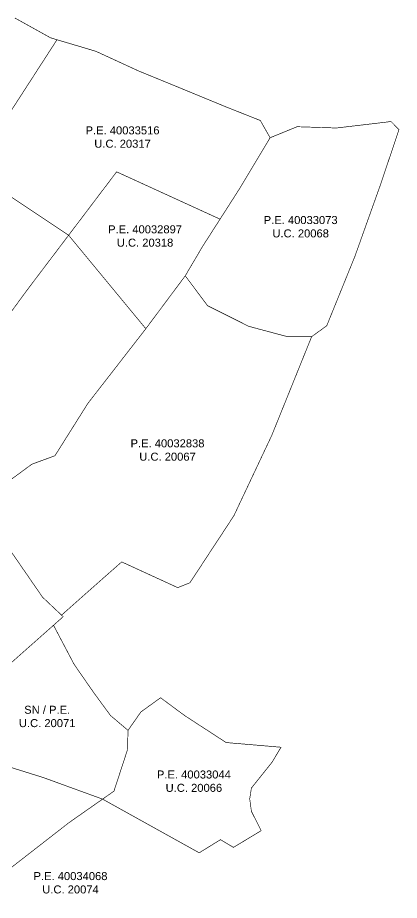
# Model space of a CAD drawing. Header units: metres. Extents: x 561401 to 594056, y 8460144 to 8508504.
# Drawn here: x 586881 to 587000.4, y 8501974.1 to 8502249.7 of the extents above; entities that cross this region are included whole.
import ezdxf

# ---------------------------------------------------------------- set-up
doc = ezdxf.new("R2010")
doc.units = ezdxf.units.M
for name, color, linetype in [('1.2. BASE GRAFICA GORE', 76, 'Continuous'), ('1.2. BASE GRAFICA SUNARP', 150, 'Continuous'), ('1.3 ETIQUETA P.E. Y U.C.', 1, 'Continuous')]:
    doc.layers.add(name, color=color, linetype=linetype)
doc.styles.add('Arial', font='arial.ttf', dxfattribs={"height": 1})

msp = doc.modelspace()

# ---------------------------------------------------------------- linework, layer by layer
at = {"layer": '1.2. BASE GRAFICA GORE', "color": 64, "linetype": 'Continuous', "lineweight": -3, "const_width": 0.2}
for points in [[(586842.91, 8502063.69), (586847.68, 8502048.65), (586849.95, 8502039.51), (586852.22, 8502034.18), (586851.98, 8502030.24), (586855.64, 8502028.46), (586859.72, 8502025.87), (586874.7, 8502044.41), (586892.26, 8502059.96), (586895.29, 8502062.64), (586894.77, 8502063.12), (586888.82, 8502068.74), (586879.34, 8502082.47), (586867.92, 8502095.51), (586862.21, 8502090.12), (586853.81, 8502073.38), (586847.33, 8502065.77), (586842.91, 8502063.69)], [(586859.72, 8502025.87), (586862.59, 8502024.05), (586870.07, 8502019.29), (586878.07, 8502015.85), (586889.11, 8502012.4), (586907.6, 8502005.68), (586911.16, 8502008.18), (586915.39, 8502021.12), (586915.55, 8502027.15), (586910.07, 8502031.79), (586904.76, 8502039.03), (586898.68, 8502047.79), (586892.26, 8502059.96), (586874.7, 8502044.41), (586859.72, 8502025.87)], [(586842.86, 8502001.07), (586868.17, 8501974.21), (586872.67, 8501977.8), (586878.01, 8501983.5), (586897.06, 8501998.31), (586907.6, 8502005.68), (586889.11, 8502012.4), (586878.07, 8502015.85), (586870.07, 8502019.29), (586862.59, 8502024.05), (586856.73, 8502008.66), (586842.86, 8502001.07)]]:
    msp.add_lwpolyline(points, close=True, dxfattribs=at)
at = {"layer": '1.2. BASE GRAFICA SUNARP', "color": 64, "linetype": 'Continuous', "lineweight": -3, "const_width": 0.2}
for points in [[(586878.06, 8502219.14), (586893.35, 8502242.77), (586891.3, 8502243.39), (586880.18, 8502249.56)], [(586870.69, 8502146.44), (586884.05, 8502164.68), (586896.98, 8502181.73), (586879.24, 8502193.55)], [(586876.71, 8502103.79), (586885.48, 8502110.24), (586892.71, 8502112.89), (586903.01, 8502129.25), (586921.12, 8502152.54), (586896.98, 8502181.73), (586884.05, 8502164.68), (586870.69, 8502146.44)]]:
    msp.add_lwpolyline(points, dxfattribs=at)
for points in [[(586867.74, 8502202.61), (586879.24, 8502193.55), (586896.98, 8502181.73), (586911.99, 8502201.53), (586944.32, 8502186.75), (586950.35, 8502196.16), (586959.97, 8502212.17), (586956.9, 8502217.56), (586946.16, 8502221.81), (586931.2, 8502227.97), (586920.2, 8502232.47), (586918.92, 8502232.99), (586905.5, 8502239.16), (586893.35, 8502242.77), (586878.06, 8502219.14), (586867.74, 8502202.61)], [(586933.44, 8502169.06), (586940.44, 8502159.72), (586953.32, 8502153.28), (586965.4, 8502150.06), (586972.95, 8502150.06), (586977.67, 8502153.47), (586986.48, 8502175.16), (586994.5, 8502197.6), (587000.26, 8502214.72), (586997.69, 8502217.3), (586996.82, 8502217.11), (586980.7, 8502215.21), (586977.42, 8502215.32), (586968.41, 8502215.61), (586959.97, 8502212.17), (586950.35, 8502196.16), (586944.32, 8502186.75), (586938.89, 8502178.29), (586933.44, 8502169.06)], [(586933.44, 8502169.06), (586938.89, 8502178.29), (586944.32, 8502186.75), (586911.99, 8502201.53), (586896.98, 8502181.73), (586921.12, 8502152.54), (586933.44, 8502169.06)], [(586867.92, 8502095.51), (586879.34, 8502082.47), (586888.82, 8502068.74), (586894.77, 8502063.12), (586907.1, 8502074.05), (586913.58, 8502079.74), (586931.09, 8502071.71), (586934.9, 8502073.23), (586948.64, 8502094.15), (586960.49, 8502119.25), (586972.95, 8502150.06), (586965.4, 8502150.06), (586953.32, 8502153.28), (586940.44, 8502159.72), (586933.44, 8502169.06), (586921.12, 8502152.54), (586903.01, 8502129.25), (586892.71, 8502112.89), (586885.48, 8502110.24), (586876.71, 8502103.79), (586867.92, 8502095.51)], [(586907.6, 8502005.68), (586937.81, 8501988.92), (586944.47, 8501993.03), (586948.52, 8501990.61), (586957.16, 8501995.83), (586954.12, 8502001.89), (586953.59, 8502005.77), (586954.12, 8502009.14), (586960.56, 8502017.18), (586963.38, 8502021.88), (586946.23, 8502023.34), (586933.29, 8502031.74), (586925.73, 8502037.33), (586919.58, 8502032.9), (586915.55, 8502027.15), (586915.39, 8502021.12), (586911.16, 8502008.18), (586907.6, 8502005.68)]]:
    msp.add_lwpolyline(points, close=True, dxfattribs=at)

# ---------------------------------------------------------------- texts
at = {"layer": '1.3 ETIQUETA P.E. Y U.C.', "color": 1, "char_height": 2.5, "attachment_point": 5, "style": 'Arial'}
for s, insert in [('P.E. 40033516\\PU.C. 20317', (586913.84, 8502212.37)), ('P.E. 40033073\\PU.C. 20068', (586969.52, 8502184.37)), ('P.E. 40032897\\PU.C. 20318', (586920.88, 8502181.48)), ('P.E. 40032838\\PU.C. 20067', (586927.9, 8502114.66)), ('SN / P.E.\\PU.C. 20071', (586890.28, 8502031.48)), ('P.E. 40033044\\PU.C. 20066', (586936.14, 8502011.27)), ('P.E. 40034068\\PU.C. 20074', (586897.57, 8501979.55))]:
    msp.add_mtext(s, dxfattribs=dict(at, insert=insert))

doc.saveas('drawing.dxf')
